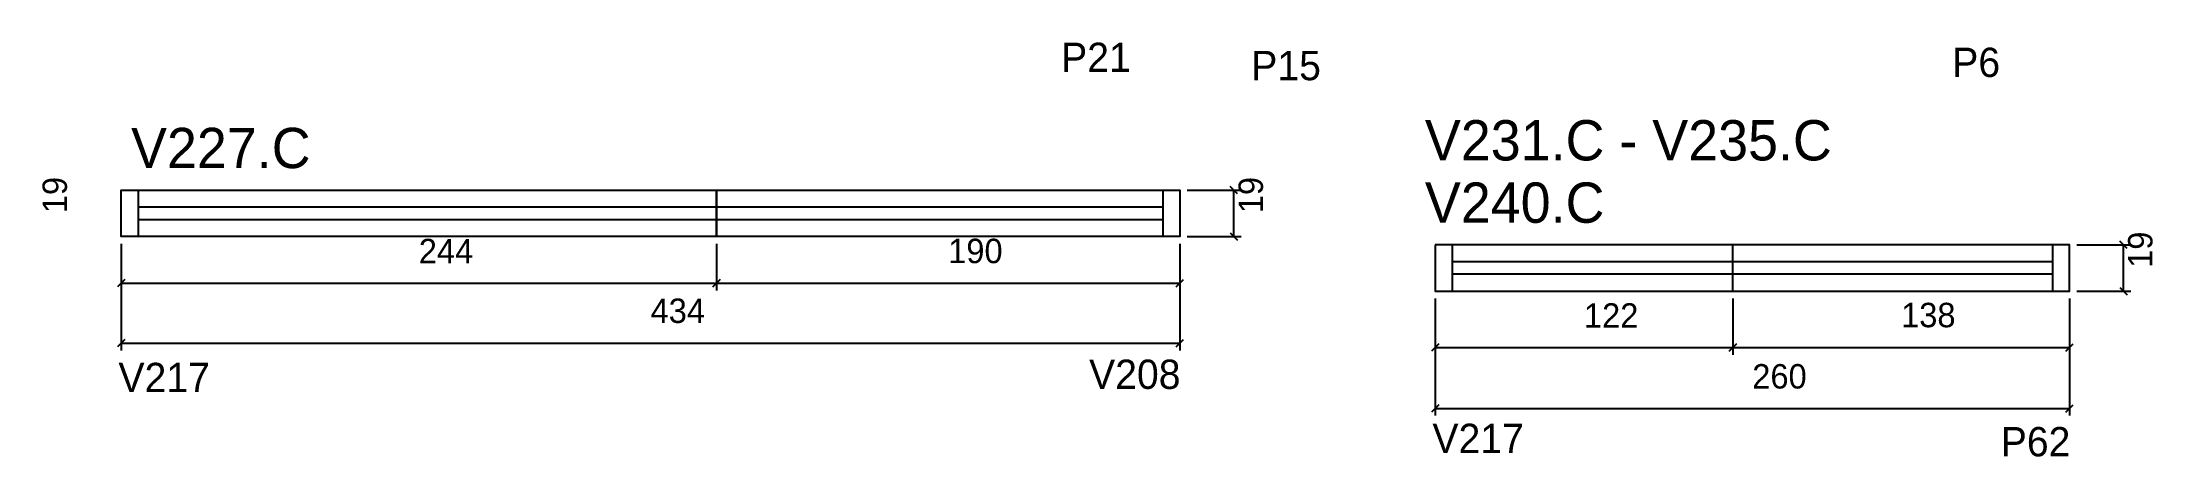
# Model space of a CAD drawing. Header units: metres. Extents: x 2143 to 3008, y 15824 to 15993.
import ezdxf

# ---------------------------------------------------------------- set-up
doc = ezdxf.new("R2010")
doc.units = ezdxf.units.M
for name, color, linetype in [('5', 7, 'Continuous'), ('COTA', 7, 'Continuous'), ('NOMENCLATURA', 7, 'Continuous'), ('Painéis', 7, 'Continuous'), ('SARR_2.2x7', 7, 'Continuous')]:
    doc.layers.add(name, color=color, linetype=linetype)

msp = doc.modelspace()

# ---------------------------------------------------------------- linework, layer by layer
at = {"layer": 'COTA', "color": 4, "lineweight": 25}
for p, q in [((2612, 15932.76), (2634.12, 15932.76)), ((2631.12, 15913.76), (2631.12, 15932.76)), ((2175, 15910.76), (2175, 15891.7)), ((2175, 15910.76), (2175, 15867.12)), ((2419, 15910.76), (2419, 15891.7)), ((2419, 15910.76), (2419, 15891.7)), ((2609, 15910.76), (2609, 15891.7)), ((2609, 15910.76), (2609, 15867.12)), ((2612, 15913.76), (2634.12, 15913.76)), ((2976.6, 15910.39), (2998.72, 15910.39)), ((2995.72, 15891.39), (2995.72, 15910.39)), ((2175, 15894.7), (2419, 15894.7)), ((2419, 15894.7), (2609, 15894.7)), ((2713.6, 15888.39), (2713.6, 15840.39)), ((2973.6, 15888.39), (2973.6, 15840.39)), ((2976.6, 15891.39), (2998.72, 15891.39)), ((2175, 15870.12), (2609, 15870.12)), ((2713.6, 15843.39), (2973.6, 15843.39))]:
    msp.add_line(p, q, dxfattribs=at)
at = {"layer": 'COTA', "color": 0, "lineweight": 25}
for p, q in [((2632.62, 15931.26), (2629.62, 15934.26)), ((2629.62, 15915.26), (2632.62, 15912.26)), ((2997.22, 15908.89), (2994.22, 15911.89)), ((2176.5, 15896.2), (2173.5, 15893.2)), ((2417.5, 15893.2), (2420.5, 15896.2)), ((2420.5, 15896.2), (2417.5, 15893.2)), ((2607.5, 15893.2), (2610.5, 15896.2)), ((2994.22, 15892.89), (2997.22, 15889.89)), ((2176.5, 15871.62), (2173.5, 15868.62)), ((2607.5, 15868.62), (2610.5, 15871.62)), ((2715.1, 15844.89), (2712.1, 15841.89)), ((2972.1, 15841.89), (2975.1, 15844.89))]:
    msp.add_line(p, q, dxfattribs=at)
at = {"layer": 'Painéis', "color": 200, "lineweight": 25}
msp.add_line((2835.6, 15891.39), (2835.6, 15910.39), dxfattribs=at)
at = {"layer": 'Painéis', "color": 4, "lineweight": 25}
for p, q in [((2713.6, 15888.39), (2713.6, 15865.35)), ((2835.6, 15888.39), (2835.6, 15865.35)), ((2835.6, 15888.39), (2835.6, 15865.35)), ((2973.6, 15888.39), (2973.6, 15865.35)), ((2713.6, 15868.35), (2835.6, 15868.35)), ((2835.6, 15868.35), (2973.6, 15868.35))]:
    msp.add_line(p, q, dxfattribs=at)
at = {"layer": 'Painéis', "color": 0, "lineweight": 25}
for p, q in [((2715.1, 15869.85), (2712.1, 15866.85)), ((2834.1, 15866.85), (2837.1, 15869.85)), ((2837.1, 15869.85), (2834.1, 15866.85)), ((2972.1, 15866.85), (2975.1, 15869.85))]:
    msp.add_line(p, q, dxfattribs=at)
at = {"layer": 'Painéis', "color": 200, "lineweight": 25}
for points in [[(2419, 15913.76), (2175, 15913.76), (2175, 15932.76), (2419, 15932.76)], [(2419, 15932.76), (2609, 15932.76), (2609, 15913.76), (2419, 15913.76)]]:
    msp.add_lwpolyline(points, close=True, dxfattribs=at)
msp.add_lwpolyline([(2713.6, 15910.39), (2713.6, 15891.39), (2973.6, 15891.39), (2973.6, 15910.39), (2713.6, 15910.39)], dxfattribs=at)
at = {"layer": 'SARR_2.2x7', "color": 40, "lineweight": 25}
for p, q in [((2182, 15932.76), (2182, 15913.76)), ((2602, 15932.76), (2602, 15913.76)), ((2419, 15925.76), (2182, 15925.76)), ((2182, 15920.76), (2419, 15920.76)), ((2602, 15925.76), (2419, 15925.76)), ((2419, 15920.76), (2602, 15920.76)), ((2720.6, 15910.39), (2720.6, 15891.39)), ((2966.6, 15910.39), (2966.6, 15891.39)), ((2966.6, 15903.39), (2720.6, 15903.39)), ((2720.6, 15898.39), (2966.6, 15898.39))]:
    msp.add_line(p, q, dxfattribs=at)

# ---------------------------------------------------------------- texts
at = {"layer": '5', "color": 5, "lineweight": 25}
for s, p in [('P21', (2560.28, 15981.09)), ('P15', (2638.23, 15977.73)), ('P6', (2925.56, 15979.05)), ('V217', (2173.88, 15850.02)), ('V208', (2571.75, 15851.34)), ('V217', (2712.49, 15825.08)), ('P62', (2945.44, 15823.74))]:
    msp.add_text(s, height=12, rotation=359.99996, dxfattribs=at).set_placement(p)
at = {"layer": 'COTA', "color": 240, "lineweight": 25}
for p in [(2152.78, 15923.26), (2643.03, 15923.26), (3007.63, 15900.89)]:
    msp.add_text('19', height=10, rotation=90, dxfattribs=at).set_placement(p)
for s, p in [('244', (2297, 15902.78)), ('190', (2514, 15902.83)), ('434', (2392, 15878.34)), ('260', (2843.6, 15851.5))]:
    msp.add_text(s, height=10, dxfattribs=at).set_placement(p)
at = {"layer": 'NOMENCLATURA', "color": 7, "lineweight": 25}
for s, p in [('V227.C', (2179.05, 15941.73)), ('V231.C - V235.C', (2709.41, 15944.88)), ('V240.C', (2709.41, 15919.36))]:
    msp.add_text(s, height=16.5, dxfattribs=at).set_placement(p)
at = {"layer": 'Painéis', "color": 240, "lineweight": 25}
for s, p in [('122', (2774.6, 15876.41)), ('138', (2904.6, 15876.59))]:
    msp.add_text(s, height=10, dxfattribs=at).set_placement(p)

doc.saveas('drawing.dxf')
